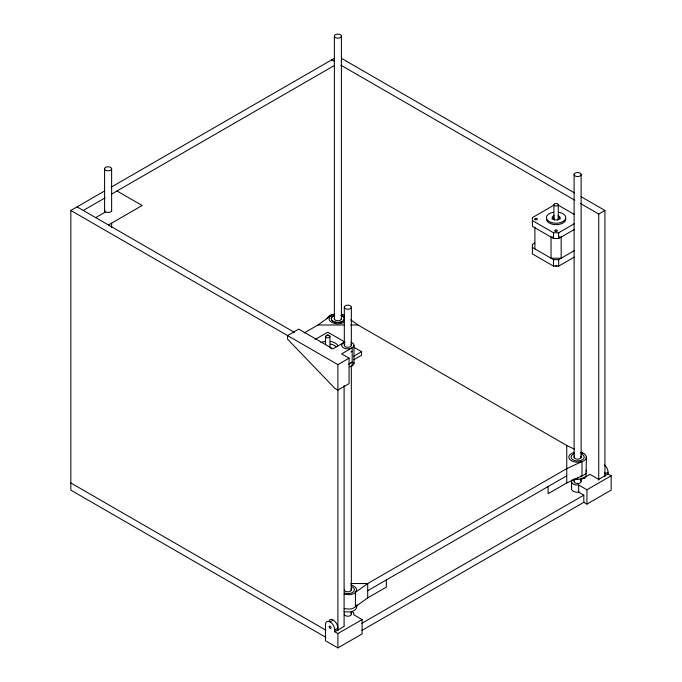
<?xml version="1.0" encoding="UTF-8"?>
<svg xmlns="http://www.w3.org/2000/svg" width="682" height="682" viewBox="0 0 682 682"><rect width="100%" height="100%" fill="white"/><g stroke="black" fill="none" stroke-linecap="round" stroke-linejoin="round"><path stroke-width="1.02" d="M357.001 605.036L356.311 608.335A8.781 5.072 0 0 1 350.105 611.924L345.561 611.924A8.781 5.072 0 0 1 344.12 611.618M579.206 492.131L576.026 492.131A6.147 3.546 0 0 1 571.465 488.704L571.678 480.614A6.147 3.546 0 0 1 572.292 479.753M571.465 488.704L571.678 487.783M580.979 452.217C583.502 453.121 587.39 455.167 586.102 458.457A8.781 5.072 0 0 1 582.01 461.543L566.751 468.619L367.7 583.536L355.441 592.351A8.781 5.072 0 0 1 350.105 594.713L344.146 594.372M586.401 457.145L586.102 472.805A8.781 5.072 0 0 1 582.01 475.883L566.751 482.958L548.115 493.717L548.115 486.257M334.845 313.95A8.781 5.072 0 0 0 330.241 316.184L329.065 318.716A8.781 5.072 0 0 0 334.487 323.404A8.781 5.072 0 0 0 344.052 322.305M304.155 332.969L317.974 324.99L330.241 316.184M344.146 608.719L350.105 609.052A8.781 5.072 0 0 0 355.441 606.69L367.7 597.884L386.327 587.125L386.327 579.956M325.928 637.406L70.843 490.136L70.843 210.457L104.738 190.892M111.098 187.218L334.342 58.328M83.264 210.457L105.139 197.831M111.524 194.148L334.206 65.583M95.685 217.626L105.625 211.889M108.421 224.983L142.146 205.512L116.989 190.986M315.084 339.474L327.744 332.168L345.109 342.193M553.52 205.401L532.403 217.592L532.403 226.305L553.52 238.495L558.677 238.495L574.619 229.297M343.481 342.765L332.927 348.86L298.767 329.142L287.591 335.595L287.591 339.176L334.794 388.305L337.897 390.095L349.073 383.642L349.073 358.186L341.622 353.881L352.176 347.786L352.176 365.859M534.893 243.048L532.361 244.514L532.361 253.892L553.52 266.108L558.677 266.108L574.278 257.097M532.403 220.567L553.52 232.758L558.677 232.758L574.278 223.747M70.843 210.457L337.897 364.64L349.073 358.186M580.314 203.415L598.736 214.046L604.943 210.457L604.943 476.582M353.421 356.388L361.554 351.69L361.554 355.279L353.77 359.772M348.655 364.162L352.176 362.125A6.147 3.546 0 0 1 350.906 362.688M532.361 247.438L553.52 259.654L558.677 259.654L574.619 250.447M367.7 590.706L566.751 475.789M352.176 611.686A6.147 3.546 0 0 1 353.77 613.28L353.839 614.797L362.116 619.571L362.116 633.919L337.897 647.9L325.476 640.73L325.476 624.593A6.59 3.802 60 0 1 330.131 621.907L333.234 620.109M362.116 619.571L337.897 633.561L334.794 631.762L334.794 629.972L337.897 628.182A6.59 3.802 60 0 0 334.444 620.995A6.59 3.802 60 0 0 329.201 620.475M604.593 465.022A6.59 3.802 60 0 1 608.046 472.208L604.943 473.999A6.59 3.802 60 0 0 604.781 472.515M334.794 631.762L344.103 626.383M571.465 481.526A6.147 3.546 0 0 0 576.026 484.962L578.66 485.004L578.66 492.174L583.826 495.158L583.826 502.327L586.929 504.117L611.157 490.136L611.157 475.797L608.046 473.999L598.736 479.378L590.041 474.357L581.968 479.02A6.147 3.546 0 0 0 580.689 478.457M578.66 485.004L586.929 489.778L611.157 475.797M361.835 623.322L583.766 495.192M361.835 630.492L583.766 502.361M580.595 476.224L582.01 475.883L582.01 461.543L577.62 462.217A8.781 5.072 0 0 1 568.967 458.031A8.781 5.072 0 0 1 574.619 452.379M553.059 237.063L551.039 237.063L551.039 258.222L561.158 258.222L561.158 237.063L559.138 237.063M317.974 324.99L344.325 324.99M350.65 324.99L358.024 324.99L566.751 445.491L574.338 449.08M350.838 583.536L367.7 583.536L367.7 597.884M573.4 479.344L579.888 479.258A8.781 5.072 0 0 0 586.102 475.669L586.102 473.044M580.595 452.422L583.826 453.564M342.236 314.325L344.052 315.135M341.58 58.405L574.551 192.912M581.004 196.638L604.943 210.457M331.682 59.863L334.444 61.457M340.889 65.182L574.79 200.218M558.677 205.401L574.278 214.412M330.131 315.34L331.682 316.235M583.076 477.511L584.917 478.576M353.327 346.942L361.554 351.69M77.057 206.876L294.377 332.339M70.843 482.967L325.928 630.228M350.633 319.773L358.024 324.99M586.102 470.179L586.401 471.492M608.046 472.208L608.046 473.999M598.736 214.046L598.736 480.162M586.929 489.778L586.929 504.117M581.132 174.532A3.512 2.029 0 0 1 575.864 176.288A3.512 2.029 0 0 1 575.864 172.776A3.512 2.029 0 0 1 581.132 174.532L581.132 457.818M581.132 478.048L581.132 481.245M577.62 477.519L577.62 479.429A8.781 5.072 0 0 1 575.344 479.258M574.108 174.532L574.108 457.818M574.108 479.114L574.108 481.245M566.751 445.491L566.751 482.958M558.677 232.758L558.677 238.495M558.677 259.654L558.677 266.108M558.294 204.736L558.294 219.084M553.903 204.736L553.903 219.084M553.52 232.758L553.52 238.495M553.52 259.654L553.52 266.108M534.893 227.183L534.893 248.896M356.618 605.113L356.618 607.023A8.781 5.072 0 0 0 356.311 605.71M355.441 606.69L355.441 592.351L356.618 589.811A8.781 5.072 0 0 0 350.829 585.045M353.984 345.271L353.984 363.344M351.341 307.198A3.512 2.029 0 0 1 346.072 308.955A3.512 2.029 0 0 1 346.072 305.442A3.512 2.029 0 0 1 351.341 307.198L351.341 345.535M351.341 365.774L351.341 590.484M351.341 611.78L351.341 613.911M344.316 307.198L344.316 345.535M344.103 385.535L344.103 626.11M341.409 36.129A3.512 2.029 0 0 1 336.141 37.885A3.512 2.029 0 0 1 336.141 34.373A3.512 2.029 0 0 1 341.409 36.129L341.409 319.415M337.897 364.64L337.897 630.756M337.897 633.561L337.897 647.9M334.385 36.129L334.385 319.415M329.935 336.584L329.935 347.846M325.544 336.584L325.544 344.777M111.626 168.795A3.512 2.029 0 0 1 106.349 170.551A3.512 2.029 0 0 1 106.349 167.039A3.512 2.029 0 0 1 111.626 168.795L111.626 211.394M111.626 223.108L111.626 227.37M104.593 168.795L104.593 211.394M111.498 209.937A3.512 2.029 0 0 1 108.106 212.486A3.512 2.029 0 0 1 104.713 209.937M320.966 342.679A10.537 6.087 0 0 1 325.016 341.46M330.472 341.46A10.537 6.087 0 0 1 337.922 345.765M326.465 335.953A1.321 0.759 0 0 1 327.744 334.998A1.321 0.759 0 0 1 329.014 335.953M352.176 351.375A6.147 3.546 0 0 1 350.906 351.938M350.906 342.202A6.147 3.546 0 0 1 352.543 347.556A6.147 3.546 0 0 1 343.123 347.556A6.147 3.546 0 0 1 344.76 342.202M353.77 362.432A6.147 3.546 0 0 1 349.423 366.771M350.872 344.265A3.512 2.029 0 0 1 347.829 347.3A3.512 2.029 0 0 1 344.785 344.265M326.84 318.818A6.59 3.802 -60 0 1 332.458 314.717M580.663 480.52A3.512 2.029 0 0 1 577.62 483.555A3.512 2.029 0 0 1 574.576 480.52M330.131 621.907A6.59 3.802 60 0 1 334.794 629.972M350.872 613.178A3.512 2.029 0 0 1 348.741 616.153A3.512 2.029 0 0 1 344.316 614.192M341.136 315.425A6.59 3.802 0 0 1 342.893 321.162A6.59 3.802 0 0 1 332.85 321.188A6.59 3.802 0 0 1 334.598 315.451M334.547 315.425A6.59 3.802 0 0 0 332.799 321.162A6.59 3.802 0 0 0 342.893 321.162A6.59 3.802 0 0 0 341.188 315.451M580.911 453.854A6.59 3.802 0 0 1 582.667 459.591A6.59 3.802 0 0 1 572.573 459.591A6.59 3.802 0 0 1 574.321 453.854M351.128 586.52A6.59 3.802 0 0 1 353.54 591.712A6.59 3.802 0 0 1 344.538 593.11M341.29 318.221A3.512 2.029 0 0 1 337.897 320.77A3.512 2.029 0 0 1 334.504 318.221M580.663 456.13A3.512 2.029 0 0 1 577.62 459.174A3.512 2.029 0 0 1 574.576 456.13M350.872 588.796A3.512 2.029 0 0 1 348.741 591.771A3.512 2.029 0 0 1 344.316 589.811M556.896 265.724A3.078 1.773 0 0 1 555.301 265.724M565.762 219.084A9.659 5.575 0 0 1 556.094 224.659A9.659 5.575 0 0 1 546.435 219.084M552.147 219.084A3.956 2.285 0 0 1 554.125 217.106M558.072 217.106A3.956 2.285 0 0 1 560.05 219.084M558.217 218.752A2.199 1.27 0 0 1 557.654 219.979M554.543 219.979A2.199 1.27 0 0 1 554.193 218.445M558.601 212.264A9.659 5.575 0 0 1 564.014 220.849A9.659 5.575 0 0 1 548.183 220.849A9.659 5.575 0 0 1 553.596 212.264M558.072 215.674A3.956 2.285 0 0 1 559.129 219.118A3.956 2.285 0 0 1 553.068 219.118A3.956 2.285 0 0 1 554.125 215.674M330.241 344.103A9.659 5.575 0 0 1 336.107 346.703M330.531 347.871A3.956 2.285 0 0 1 331.554 348.894M329.201 626.741A1.321 0.759 60 0 0 330.6 628.48A1.321 0.759 60 0 0 330.6 626.622A1.321 0.759 60 0 0 329.201 626.741M554.543 205.64A2.199 1.27 0 0 0 558.217 205.069A2.199 1.27 0 0 0 555.532 203.517A2.199 1.27 0 0 0 554.543 205.64M555.165 231.198A1.321 0.759 0 0 0 557.373 230.857A1.321 0.759 0 0 0 555.753 229.928A1.321 0.759 0 0 0 555.165 231.198M535.106 219.621A1.321 0.759 0 0 0 537.314 219.28A1.321 0.759 0 0 0 535.694 218.351A1.321 0.759 0 0 0 535.106 219.621M326.192 337.479A2.199 1.27 0 0 0 329.858 336.908A2.199 1.27 0 0 0 327.172 335.356A2.199 1.27 0 0 0 326.192 337.479"/></g></svg>
